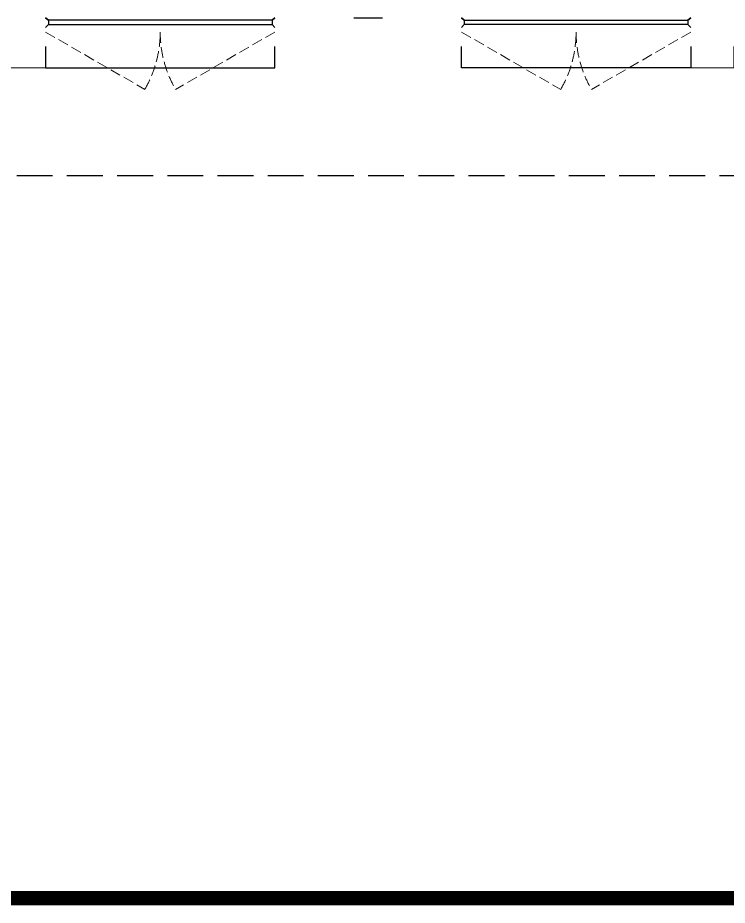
# Model space of a CAD drawing. Extents: x 3002737 to 4077523, y -995787 to -7267.
# Drawn here: x 3441711 to 3446658, y -935437 to -929243 of the extents above; entities that cross this region are included whole.
import ezdxf

# ---------------------------------------------------------------- set-up
doc = ezdxf.new("R2010")
doc.units = 0
doc.header["$LTSCALE"] = 1000
doc.header["$MEASUREMENT"] = 0
doc.linetypes.add('DASH', pattern=[0.35, 0.25, -0.1])
doc.layers.get('0').update_dxf_attribs({"linetype": 'CONTINUOUS'})
for name, color, linetype in [('!!电气', 1, 'CONTINUOUS'), ('3-栏杆1', 252, 'CONTINUOUS'), ('保温', 6, 'CONTINUOUS'), ('卫生间', 6, 'CONTINUOUS'), ('看线', 185, 'CONTINUOUS')]:
    doc.layers.add(name, color=color, linetype=linetype)
doc.layers.add('WINDOW', color=146, linetype='CONTINUOUS', lineweight=20)
doc.layers.add('图框', color=147, linetype='CONTINUOUS', lineweight=20)

# ---------------------------------------------------------------- blocks, each defined once
blk = doc.blocks.new('A$C148B7D8E')
at = {"layer": '卫生间', "color": 252, "linetype": 'DASH'}
blk.add_lwpolyline([(16100, 14000), (16100, 15400), (7700, 15400), (7700, 10800), (7300, 10800), (7300, 10000), (900, 10000), (900, 9000), (-900, 9000), (-900, -900), (1750, -900), (1750, -2100), (23450, -2100), (23450, -900), (25100, -900)], dxfattribs=at)
blk = doc.blocks.new('GDFGDGRD')
at = {"layer": '保温', "color": 251, "linetype": 'ByBlock', "ltscale": 10}
blk.add_line((433016.6, 363923.7), (433216.6, 363923.7), dxfattribs=at)
blk = doc.blocks.new('ASDFSD')
at = {"layer": '3-栏杆1', "color": 5}
for p, q in [((681762.6, 334937.5), (681742.3, 334955.3)), ((681742.3, 334955.3), (681762.6, 334937.5)), ((683322.1, 334937.5), (683342.3, 334955.3)), ((683342.3, 334955.3), (683322.1, 334937.5)), ((681742.3, 334888.4), (681762.6, 334908.3)), ((683322.1, 334937.5), (681762.6, 334937.5)), ((681762.6, 334937.5), (681762.6, 334908.3)), ((681762.6, 334908.2), (683322.1, 334908.2)), ((683322.1, 334937.5), (683322.1, 334908.3)), ((683322.1, 334908.3), (683342.3, 334888.4)), ((683342.3, 334888.4), (683322.1, 334908.3))]:
    blk.add_line(p, q, dxfattribs=at)
blk = doc.blocks.new('A$C5F341E43')
at = {"color": 252, "const_width": 8}
for points in [[(9950, -100), (9950, -250), (10250, -250), (10250, -100)], [(15050, -100), (15050, -250), (14750, -250), (14750, -100)]]:
    blk.add_lwpolyline(points, dxfattribs=at)
at = {"layer": 'WINDOW', "color": 252, "linetype": 'DASH', "ltscale": 0.3}
for points in [[(10250, 0), (10942.8, -400, 0.131652), (11050, 0)], [(11850, 0), (11157.2, -400, -0.131652), (11050, 0)], [(13150, 0), (13842.8, -400, 0.131652), (13950, 0)], [(14750, 0), (14057.2, -400, -0.131652), (13950, 0)]]:
    blk.add_lwpolyline(points, format="xyb", dxfattribs=at)
at = {"layer": '看线', "color": 252, "ltscale": 0.5}
for points in [[(10250, -100), (10250, -250), (11850, -250), (11850, -100)], [(14750, -100), (14750, -250), (13150, -250), (13150, -100)]]:
    blk.add_lwpolyline(points, dxfattribs=at)
at = {"color": 252}
for name, p in [('A$C148B7D8E', (-100, 1100)), ('GDFGDGRD', (-420616.6, -363823.7)), ('ASDFSD', (-671492.3, -334855.3))]:
    blk.add_blockref(name, p, dxfattribs=at)
at = {"color": 252, "xscale": -1}
blk.add_blockref('ASDFSD', (696492.3, -334855.3), dxfattribs=at)

msp = doc.modelspace()

# ---------------------------------------------------------------- linework, layer by layer
at = {"layer": '图框', "const_width": 100}
msp.add_lwpolyline([(3500451.8, -935386.6), (3500451.8, -877986.6), (3419851.8, -877986.6), (3419851.8, -935386.6)], close=True, dxfattribs=at)

# ---------------------------------------------------------------- block references
at = {"layer": '!!电气'}
msp.add_blockref('A$C5F341E43', (3431654.3, -929343.2), dxfattribs=at)

doc.saveas('drawing.dxf')
